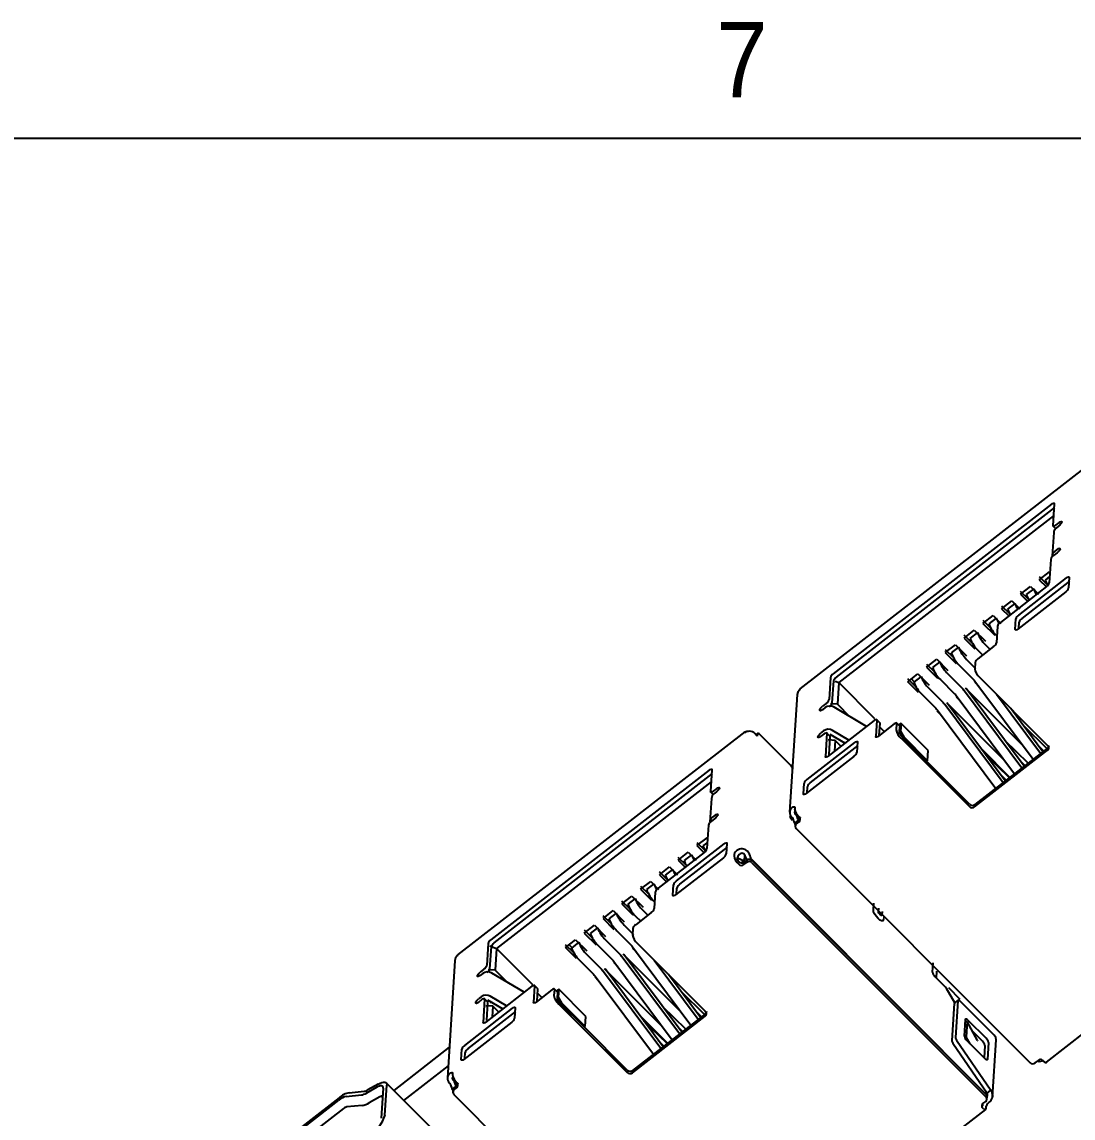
# Model space of a CAD drawing. Header units: millimetres. Extents: x 2 to 1109, y 2 to 430.
# Drawn here: x 424.87 to 467.39, y 385.83 to 430.15 of the extents above; entities that cross this region are included whole.
import ezdxf

# ---------------------------------------------------------------- set-up
doc = ezdxf.new("R2010")
doc.units = ezdxf.units.MM
doc.header["$LTSCALE"] = 0.5
for name, color, linetype in [('几何体', 7, 'Continuous'), ('注释', 2, 'Continuous'), ('草图直线', 1, 'Continuous')]:
    doc.layers.add(name, color=color, linetype=linetype)
doc.styles.add('SLDTEXTSTYLE0', font='GOTHIC.TTF', dxfattribs={"width": 0.913})

msp = doc.modelspace()

# ---------------------------------------------------------------- linework, layer by layer
at = {"layer": '几何体'}
for p, q in [((467.959, 412.198), (456.341, 403.18)), ((466.523, 410.647), (457.69, 403.791)), ((457.824, 403.657), (466.657, 410.514)), ((466.631, 410.663), (466.575, 409.779)), ((466.6, 410.175), (457.916, 403.434)), ((466.56, 409.782), (466.695, 409.647)), ((466.828, 409.908), (466.683, 409.795)), ((466.819, 409.766), (466.71, 409.682)), ((466.611, 409.501), (466.552, 408.56)), ((466.751, 408.684), (466.606, 408.572)), ((466.76, 408.826), (466.652, 408.742)), ((466.49, 408.414), (466.431, 407.473)), ((466.024, 407.596), (466.433, 407.914)), ((466.314, 407.316), (464.453, 405.871)), ((465.194, 406.164), (467.13, 407.667)), ((465.264, 407.006), (465.674, 407.324)), ((465.327, 406.031), (467.263, 407.534)), ((465.674, 407.324), (465.994, 407.004)), ((466.024, 407.596), (466.312, 407.308)), ((466.355, 407.393), (466.031, 407.708)), ((466.446, 407.725), (466.262, 407.581)), ((467.237, 407.683), (467.211, 407.26)), ((467.095, 407.103), (465.158, 405.6)), ((465.264, 407.006), (465.549, 406.722)), ((465.595, 406.803), (465.271, 407.119)), ((465.8, 407.223), (465.502, 406.992)), ((464.504, 406.417), (464.914, 406.735)), ((464.504, 406.417), (464.789, 406.132)), ((464.835, 406.214), (464.512, 406.529)), ((465.04, 406.633), (464.742, 406.402)), ((464.914, 406.735), (465.234, 406.415)), ((463.745, 405.827), (464.154, 406.145)), ((464.28, 406.044), (463.983, 405.812)), ((464.154, 406.145), (464.474, 405.825)), ((465.051, 405.583), (465.077, 406.007)), ((462.985, 405.237), (463.395, 405.555)), ((463.395, 405.555), (463.847, 405.103)), ((463.745, 405.827), (464.223, 405.349)), ((464.076, 405.624), (463.752, 405.939)), ((464.336, 405.714), (464.294, 405.045)), ((465.195, 405.628), (465.211, 405.873)), ((462.985, 405.237), (463.425, 404.797)), ((463.316, 405.034), (462.992, 405.35)), ((463.521, 405.454), (463.223, 405.223)), ((462.225, 404.648), (462.635, 404.966)), ((462.225, 404.648), (462.666, 404.207)), ((462.556, 404.445), (462.233, 404.76)), ((462.761, 404.864), (462.463, 404.633)), ((462.635, 404.966), (463.087, 404.513)), ((464.178, 404.888), (463.545, 404.397)), ((463.549, 404.733), (463.736, 404.545)), ((463.847, 404.964), (464.034, 404.776)), ((461.466, 404.058), (461.875, 404.376)), ((462.001, 404.275), (461.704, 404.043)), ((461.875, 404.376), (462.328, 403.924)), ((463.087, 404.375), (463.451, 404.01)), ((463.429, 404.24), (463.413, 403.99)), ((460.706, 403.468), (461.116, 403.786)), ((461.116, 403.786), (461.568, 403.334)), ((461.466, 404.058), (461.906, 403.618)), ((461.797, 403.855), (461.473, 404.17)), ((462.327, 403.785), (462.894, 403.218)), ((462.789, 404.143), (463.356, 403.577)), ((457.574, 403.634), (457.519, 402.749)), ((457.652, 402.616), (457.708, 403.5)), ((457.769, 403.494), (457.916, 403.434)), ((457.916, 403.434), (457.861, 402.559)), ((457.916, 403.434), (459.362, 401.989)), ((461.146, 403.028), (460.706, 403.468)), ((461.037, 403.265), (460.713, 403.581)), ((460.966, 403.471), (460.854, 403.583)), ((461.242, 403.685), (460.944, 403.454)), ((462.029, 403.554), (462.596, 402.987)), ((463.42, 403.453), (463.565, 403.308)), ((463.423, 403.499), (465.782, 400.336)), ((463.605, 403.649), (466.371, 400.882)), ((456.225, 402.95), (455.927, 398.198)), ((456.325, 403.143), (456.324, 403.131)), ((456.342, 403.178), (456.325, 403.143)), ((461.27, 402.964), (461.836, 402.397)), ((461.568, 403.195), (462.134, 402.629)), ((462.66, 402.864), (462.805, 402.719)), ((462.663, 402.909), (465.022, 399.747)), ((465.32, 399.978), (462.961, 403.14)), ((463.033, 403.219), (465.39, 400.861)), ((465.412, 400.05), (463.065, 403.196)), ((466.079, 400.568), (464.299, 402.954)), ((457.357, 402.422), (457.249, 402.338)), ((457.403, 402.592), (457.257, 402.479)), ((457.861, 402.559), (457.579, 402.577)), ((459.035, 401.666), (457.721, 402.442)), ((457.861, 402.559), (458.35, 402.07)), ((464.56, 399.388), (462.201, 402.551)), ((462.273, 402.629), (464.63, 400.272)), ((464.652, 399.46), (462.306, 402.606)), ((462.046, 402.129), (461.9, 402.274)), ((461.903, 402.319), (464.262, 399.157)), ((466.172, 400.639), (464.873, 402.381)), ((459.343, 401.905), (457.481, 400.46)), ((459.451, 401.921), (459.409, 401.253)), ((459.599, 401.784), (459.424, 401.959)), ((460.149, 401.761), (459.516, 401.269)), ((459.553, 401.298), (459.584, 401.788)), ((459.75, 401.451), (459.561, 401.64)), ((460.405, 401.64), (460.23, 401.815)), ((460.256, 401.777), (460.241, 401.527)), ((460.434, 401.785), (460.336, 401.709)), ((460.377, 401.441), (460.39, 401.643)), ((460.434, 401.785), (460.414, 401.47)), ((461.534, 400.685), (460.434, 401.785)), ((466.335, 400.766), (465.395, 401.681)), ((454.111, 401.448), (442.492, 392.43)), ((454.095, 401.411), (454.094, 401.4)), ((454.617, 401.273), (454.517, 401.373)), ((454.653, 401.39), (454.567, 401.323)), ((454.622, 401.355), (454.617, 401.273)), ((455.96, 400.093), (454.727, 401.326)), ((457.326, 401.368), (457.181, 401.256)), ((457.297, 401.48), (457.19, 401.397)), ((457.433, 401.385), (457.374, 400.444)), ((457.582, 401.248), (457.407, 401.423)), ((457.77, 401.1), (457.487, 401.118)), ((457.521, 400.519), (457.567, 401.251)), ((457.553, 401.354), (458.167, 400.992)), ((457.712, 401.227), (457.63, 401.309)), ((458.321, 401.111), (457.664, 401.5)), ((457.77, 401.1), (457.742, 400.662)), ((458.004, 400.866), (457.77, 401.1)), ((460.374, 401.394), (460.377, 401.441)), ((460.377, 401.441), (460.414, 401.47)), ((460.414, 401.47), (460.542, 401.243)), ((460.432, 401.186), (463.199, 398.42)), ((460.504, 401.214), (460.438, 401.28)), ((460.542, 401.243), (460.504, 401.214)), ((461.471, 400.247), (460.504, 401.214)), ((460.542, 401.243), (461.508, 400.276)), ((465.575, 400.176), (464.635, 401.091)), ((456.629, 399.516), (458.565, 401.019)), ((456.762, 399.383), (458.698, 400.886)), ((458.672, 401.035), (458.646, 400.612)), ((461.508, 400.276), (461.534, 400.685)), ((463.41, 398.406), (466.36, 400.696)), ((466.365, 400.79), (463.416, 398.5)), ((464.835, 399.602), (463.699, 400.738)), ((465.99, 400.883), (466.207, 400.666)), ((458.53, 400.454), (456.593, 398.951)), ((461.471, 400.247), (461.508, 400.276)), ((463.204, 398.514), (461.471, 400.247)), ((464.815, 399.586), (463.876, 400.501)), ((465.23, 400.294), (465.447, 400.077)), ((452.675, 399.897), (443.842, 393.041)), ((443.975, 392.908), (452.808, 399.764)), ((452.782, 399.914), (452.726, 399.029)), ((452.751, 399.425), (444.067, 392.684)), ((456.486, 398.935), (456.513, 399.359)), ((464.687, 399.487), (464.471, 399.704)), ((452.711, 399.033), (452.846, 398.898)), ((452.979, 399.158), (452.834, 399.045)), ((452.97, 399.017), (452.861, 398.932)), ((456.631, 398.98), (456.646, 399.225)), ((452.762, 398.751), (452.703, 397.81)), ((452.911, 398.076), (452.804, 397.992)), ((456.133, 398.395), (456.13, 398.336)), ((456.253, 398.045), (456.244, 397.907)), ((456.244, 397.907), (456.362, 397.998)), ((452.641, 397.665), (452.582, 396.724)), ((452.902, 397.935), (452.757, 397.822)), ((456.098, 397.835), (456.097, 397.823)), ((456.157, 397.74), (456.149, 397.616)), ((456.197, 397.722), (456.309, 397.808)), ((456.278, 397.874), (456.203, 397.816)), ((456.244, 397.907), (456.278, 397.874)), ((456.247, 397.951), (456.246, 397.939)), ((456.278, 397.874), (456.315, 397.903)), ((452.175, 396.846), (452.585, 397.164)), ((456.186, 397.535), (465.652, 388.068)), ((451.345, 395.414), (453.281, 396.918)), ((451.478, 395.281), (453.415, 396.784)), ((452.175, 396.846), (452.46, 396.562)), ((452.506, 396.643), (452.182, 396.959)), ((452.598, 396.975), (452.413, 396.832)), ((453.389, 396.934), (453.362, 396.51)), ((452.466, 396.566), (450.604, 395.121)), ((453.246, 396.353), (451.309, 394.85)), ((451.415, 396.257), (451.825, 396.575)), ((451.415, 396.257), (451.7, 395.972)), ((451.746, 396.054), (451.422, 396.369)), ((451.951, 396.473), (451.653, 396.242)), ((451.825, 396.575), (452.145, 396.255)), ((453.68, 396.49), (453.676, 396.432)), ((453.809, 396.298), (453.812, 396.345)), ((453.812, 396.345), (453.813, 396.357)), ((453.812, 396.345), (454.089, 396.234)), ((453.971, 396.142), (454.089, 396.234)), ((454.103, 396.467), (454.089, 396.234)), ((454.089, 396.234), (454.122, 396.2)), ((454.196, 396.258), (454.122, 396.2)), ((454.166, 396.335), (454.165, 396.323)), ((454.315, 396.451), (454.314, 396.439)), ((463.875, 386.778), (454.408, 396.245)), ((462.076, 388.602), (454.41, 396.268)), ((450.656, 395.667), (451.065, 395.985)), ((450.987, 395.464), (450.663, 395.779)), ((451.191, 395.884), (450.893, 395.652)), ((451.065, 395.985), (451.385, 395.665)), ((454.079, 396.077), (454.19, 396.164)), ((454.085, 396.171), (454.122, 396.2)), ((454.402, 396.151), (463.869, 386.684)), ((449.896, 395.077), (450.306, 395.395)), ((450.306, 395.395), (450.626, 395.075)), ((450.656, 395.667), (450.94, 395.382)), ((449.896, 395.077), (450.336, 394.637)), ((450.227, 394.874), (449.903, 395.19)), ((450.432, 395.294), (450.134, 395.063)), ((450.488, 394.964), (450.446, 394.296)), ((451.202, 394.834), (451.229, 395.257)), ((451.347, 394.879), (451.362, 395.124)), ((449.136, 394.488), (449.546, 394.806)), ((449.136, 394.488), (449.577, 394.047)), ((449.467, 394.285), (449.143, 394.6)), ((449.672, 394.704), (449.374, 394.473)), ((449.546, 394.806), (449.998, 394.354)), ((459.313, 394.24), (459.33, 394.516)), ((448.377, 393.898), (448.786, 394.216)), ((448.708, 393.695), (448.384, 394.01)), ((448.912, 394.115), (448.614, 393.883)), ((448.786, 394.216), (449.238, 393.764)), ((450.33, 394.139), (449.697, 393.647)), ((449.998, 394.215), (450.186, 394.027)), ((459.52, 394.165), (459.53, 394.316)), ((459.663, 394.182), (459.654, 394.031)), ((447.617, 393.308), (448.027, 393.626)), ((448.027, 393.626), (448.479, 393.174)), ((448.377, 393.898), (448.817, 393.458)), ((449.238, 393.625), (449.614, 393.249)), ((449.7, 393.983), (449.888, 393.796)), ((459.744, 393.909), (459.748, 393.972)), ((447.617, 393.308), (448.095, 392.83)), ((447.948, 393.105), (447.624, 393.421)), ((448.153, 393.525), (447.855, 393.294)), ((448.94, 393.394), (449.507, 392.827)), ((449.58, 393.49), (449.565, 393.241)), ((443.726, 392.884), (443.67, 391.999)), ((443.791, 392.796), (444.067, 392.684)), ((443.803, 391.866), (443.859, 392.751)), ((444.067, 392.684), (444.012, 391.809)), ((444.067, 392.684), (445.526, 391.226)), ((446.857, 392.719), (447.267, 393.037)), ((447.298, 392.278), (446.857, 392.719)), ((447.188, 392.516), (446.864, 392.831)), ((447.117, 392.721), (447.005, 392.833)), ((447.393, 392.935), (447.095, 392.704)), ((447.267, 393.037), (447.719, 392.585)), ((448.181, 392.804), (448.747, 392.237)), ((448.478, 393.035), (449.045, 392.469)), ((449.571, 392.704), (449.716, 392.559)), ((449.574, 392.749), (451.933, 389.587)), ((449.756, 392.899), (452.523, 390.133)), ((442.476, 392.393), (442.475, 392.381)), ((442.493, 392.429), (442.476, 392.393)), ((447.719, 392.446), (448.285, 391.879)), ((451.471, 389.228), (449.112, 392.391)), ((449.184, 392.469), (451.541, 390.112)), ((451.563, 389.3), (449.217, 392.446)), ((442.376, 392.2), (442.078, 387.448)), ((443.554, 391.842), (443.409, 391.729)), ((444.012, 391.809), (443.73, 391.827)), ((444.012, 391.809), (444.501, 391.321)), ((447.421, 392.214), (447.988, 391.648)), ((450.711, 388.639), (448.353, 391.801)), ((448.424, 391.879), (450.782, 389.522)), ((450.804, 388.71), (448.457, 391.857)), ((448.811, 392.114), (448.956, 391.969)), ((448.814, 392.159), (451.173, 388.997)), ((452.231, 389.818), (450.45, 392.205)), ((461.705, 391.723), (461.729, 392.099)), ((443.509, 391.673), (443.4, 391.588)), ((445.186, 390.916), (443.873, 391.692)), ((448.197, 391.379), (448.052, 391.524)), ((448.055, 391.57), (450.413, 388.408)), ((452.323, 389.89), (451.024, 391.631)), ((462.234, 391.119), (461.801, 391.552)), ((461.867, 391.485), (461.885, 391.762)), ((445.495, 391.155), (443.633, 389.71)), ((445.602, 391.172), (445.56, 390.503)), ((445.751, 391.035), (445.576, 391.21)), ((446.3, 391.011), (445.667, 390.52)), ((445.705, 390.549), (445.735, 391.038)), ((445.901, 390.701), (445.712, 390.891)), ((446.556, 390.89), (446.381, 391.065)), ((446.408, 391.027), (446.392, 390.778)), ((446.585, 391.036), (446.487, 390.96)), ((446.528, 390.692), (446.541, 390.894)), ((446.585, 391.036), (446.566, 390.72)), ((447.685, 389.936), (446.585, 391.036)), ((452.486, 390.016), (451.546, 390.931)), ((462.278, 391.061), (462.234, 391.119)), ((462.604, 390.489), (462.278, 391.061)), ((462.822, 390.627), (462.36, 391.089)), ((443.477, 390.619), (443.332, 390.506)), ((443.449, 390.731), (443.341, 390.647)), ((443.584, 390.635), (443.525, 389.694)), ((443.733, 390.498), (443.558, 390.673)), ((443.672, 389.769), (443.718, 390.502)), ((443.704, 390.605), (444.318, 390.242)), ((443.863, 390.477), (443.781, 390.559)), ((444.472, 390.362), (443.815, 390.75)), ((446.525, 390.644), (446.528, 390.692)), ((446.528, 390.692), (446.566, 390.72)), ((446.566, 390.72), (446.693, 390.493)), ((446.656, 390.464), (446.589, 390.531)), ((446.693, 390.493), (446.656, 390.464)), ((447.622, 389.497), (446.656, 390.464)), ((446.693, 390.493), (447.66, 389.526)), ((462.582, 390.458), (462.489, 388.969)), ((462.762, 390.608), (462.567, 390.456)), ((462.731, 390.573), (462.638, 389.084)), ((464.202, 389.177), (462.836, 390.544)), ((442.78, 388.766), (444.716, 390.269)), ((442.913, 388.633), (444.85, 390.136)), ((443.921, 390.351), (443.639, 390.369)), ((443.921, 390.351), (443.893, 389.912)), ((444.156, 390.116), (443.921, 390.351)), ((444.824, 390.285), (444.797, 389.862)), ((446.583, 390.437), (449.35, 387.67)), ((452.517, 390.04), (449.567, 387.751)), ((451.726, 389.427), (450.787, 390.341)), ((452.141, 390.134), (452.358, 389.917)), ((444.681, 389.705), (442.745, 388.202)), ((447.66, 389.526), (447.685, 389.936)), ((449.562, 387.657), (452.511, 389.946)), ((450.986, 388.852), (449.851, 389.988)), ((450.967, 388.837), (450.027, 389.752)), ((462.995, 389.134), (463.038, 389.817)), ((463.106, 389.726), (463.014, 389.688)), ((463.106, 389.726), (463.067, 389.115)), ((463.528, 388.965), (463.106, 389.726)), ((463.142, 389.787), (463.876, 389.054)), ((447.622, 389.497), (447.66, 389.526)), ((449.356, 387.764), (447.622, 389.497)), ((451.381, 389.544), (451.598, 389.327)), ((463.226, 388.829), (463.067, 389.115)), ((463.314, 389.351), (463.727, 388.938)), ((466.314, 388.082), (467.916, 389.325)), ((442.156, 388.694), (439.906, 386.948)), ((450.839, 388.737), (450.622, 388.954)), ((462.534, 388.86), (463.914, 386.84)), ((462.683, 388.975), (464.063, 386.956)), ((463.824, 388.231), (463.091, 388.964)), ((463.528, 388.965), (463.543, 388.945)), ((463.822, 388.768), (463.791, 388.264)), ((463.971, 388.883), (463.929, 388.201)), ((464.133, 386.676), (464.278, 388.985)), ((442.637, 388.186), (442.664, 388.609)), ((442.782, 388.231), (442.797, 388.476)), ((462.076, 388.602), (462.12, 388.544)), ((465.864, 388.055), (466.087, 388.229)), ((466.087, 388.229), (466.154, 388.162)), ((442.109, 387.941), (440.309, 386.545)), ((442.285, 387.645), (442.281, 387.587)), ((438.102, 386.855), (438.714, 386.91)), ((439.226, 387.072), (438.803, 386.836)), ((439.282, 387.2), (438.859, 386.963)), ((439.482, 387.039), (439.406, 385.828)), ((439.482, 387.039), (439.459, 386.665)), ((439.555, 385.943), (439.631, 387.155)), ((441.43, 385.425), (439.603, 387.251)), ((442.249, 387.085), (442.249, 387.074)), ((442.308, 386.99), (442.301, 386.867)), ((442.349, 386.972), (442.46, 387.059)), ((442.429, 387.124), (442.354, 387.066)), ((442.404, 387.295), (442.396, 387.157)), ((442.396, 387.157), (442.513, 387.249)), ((442.396, 387.157), (442.429, 387.124)), ((442.398, 387.201), (442.398, 387.189)), ((442.429, 387.124), (442.466, 387.153)), ((463.876, 386.801), (463.883, 386.916)), ((463.914, 386.84), (464.063, 386.956)), ((434.105, 383.772), (437.691, 386.555)), ((437.697, 386.65), (434.111, 383.866)), ((437.988, 386.706), (438.6, 386.762)), ((439.343, 386.68), (438.919, 386.444)), ((442.337, 386.785), (451.804, 377.319)), ((463.745, 386.411), (463.857, 386.497)), ((463.903, 386.573), (463.911, 386.697)), ((463.997, 386.469), (464.034, 386.498)), ((434.296, 383.431), (437.883, 386.214)), ((438.629, 386.338), (438.017, 386.283)), ((462.259, 384.935), (463.861, 386.177)), ((463.713, 386.356), (463.707, 386.262)), ((463.741, 386.341), (463.745, 386.411)), ((463.874, 386.208), (463.881, 386.311))]:
    msp.add_line(p, q, dxfattribs=at)
at = {"layer": '几何体', "flags": 128}
for points in [[(466.523, 410.647), (466.565, 410.674), (466.6, 410.686), (466.624, 410.683), (466.631, 410.663)], [(466.828, 409.908), (466.87, 409.935), (466.905, 409.948), (466.928, 409.944), (466.935, 409.924), (466.925, 409.89), (466.899, 409.848), (466.862, 409.805), (466.819, 409.766)], [(466.683, 409.795), (466.641, 409.768), (466.606, 409.756), (466.583, 409.76), (466.575, 409.779)], [(466.76, 408.826), (466.802, 408.853), (466.838, 408.866), (466.86, 408.862), (466.867, 408.842), (466.857, 408.808), (466.831, 408.766), (466.794, 408.723), (466.751, 408.684)], [(466.262, 407.581), (466.314, 407.462), (466.355, 407.393)], [(467.13, 407.667), (467.171, 407.694), (467.206, 407.706), (467.23, 407.703), (467.237, 407.683)], [(465.502, 406.992), (465.554, 406.873), (465.614, 406.772)], [(465.8, 407.223), (465.852, 407.104), (465.911, 407.003)], [(464.742, 406.402), (464.794, 406.283), (464.854, 406.182)], [(465.04, 406.633), (465.092, 406.514), (465.152, 406.414)], [(464.28, 406.044), (464.333, 405.925), (464.397, 405.816)], [(465.158, 405.6), (465.117, 405.573), (465.082, 405.561), (465.058, 405.564), (465.051, 405.583)], [(463.356, 403.577), (463.39, 403.539), (463.423, 403.499)], [(456.324, 403.131), (456.254, 403.049), (456.225, 402.95)], [(462.596, 402.987), (462.63, 402.95), (462.663, 402.909)], [(462.894, 403.218), (462.928, 403.181), (462.961, 403.14)], [(457.249, 402.338), (457.206, 402.31), (457.171, 402.297), (457.148, 402.301), (457.141, 402.322), (457.151, 402.355), (457.177, 402.397), (457.214, 402.44), (457.257, 402.479)], [(462.134, 402.629), (462.169, 402.591), (462.201, 402.551)], [(461.836, 402.397), (461.871, 402.36), (461.903, 402.319)], [(459.343, 401.905), (459.385, 401.932), (459.42, 401.944), (459.443, 401.94), (459.451, 401.921)], [(460.256, 401.777), (460.249, 401.796), (460.225, 401.799), (460.19, 401.787), (460.149, 401.761)], [(454.095, 401.411), (454.113, 401.45), (454.159, 401.453), (454.179, 401.443)], [(454.727, 401.326), (454.689, 401.357), (454.656, 401.374), (454.632, 401.374), (454.622, 401.355)], [(457.181, 401.256), (457.138, 401.228), (457.103, 401.215), (457.08, 401.219), (457.073, 401.24), (457.084, 401.273), (457.109, 401.315), (457.146, 401.358), (457.19, 401.397)], [(457.326, 401.368), (457.367, 401.395), (457.402, 401.407), (457.426, 401.404), (457.433, 401.385)], [(459.516, 401.269), (459.475, 401.243), (459.44, 401.231), (459.416, 401.234), (459.409, 401.253)], [(458.565, 401.019), (458.606, 401.046), (458.641, 401.058), (458.665, 401.055), (458.672, 401.035)], [(466.412, 400.881), (466.399, 400.83), (466.365, 400.79)], [(457.481, 400.46), (457.44, 400.433), (457.405, 400.421), (457.381, 400.424), (457.374, 400.444)], [(452.675, 399.897), (452.716, 399.924), (452.751, 399.936), (452.775, 399.933), (452.782, 399.914)], [(452.834, 399.045), (452.793, 399.019), (452.758, 399.007), (452.734, 399.01), (452.726, 399.029)], [(452.979, 399.158), (453.021, 399.186), (453.057, 399.199), (453.079, 399.195), (453.086, 399.174), (453.076, 399.141), (453.05, 399.099), (453.013, 399.055), (452.97, 399.017)], [(456.593, 398.951), (456.552, 398.925), (456.517, 398.913), (456.493, 398.916), (456.486, 398.935)], [(452.911, 398.076), (452.954, 398.104), (452.989, 398.117), (453.012, 398.112), (453.018, 398.092), (453.008, 398.058), (452.983, 398.017), (452.945, 397.973), (452.902, 397.935)], [(456.026, 398.379), (456.067, 398.405), (456.102, 398.418), (456.126, 398.415), (456.133, 398.395)], [(452.413, 396.832), (452.465, 396.713), (452.506, 396.643)], [(453.281, 396.918), (453.322, 396.944), (453.358, 396.956), (453.381, 396.953), (453.389, 396.934)], [(451.653, 396.242), (451.705, 396.123), (451.765, 396.022)], [(451.951, 396.473), (452.003, 396.354), (452.063, 396.254)], [(454.165, 396.323), (454.171, 396.289), (454.189, 396.252)], [(451.191, 395.884), (451.243, 395.765), (451.303, 395.664)], [(453.873, 396.185), (453.916, 396.156), (453.971, 396.142)], [(450.893, 395.652), (450.946, 395.533), (450.987, 395.464)], [(450.432, 395.294), (450.484, 395.175), (450.548, 395.067)], [(451.309, 394.85), (451.268, 394.823), (451.233, 394.811), (451.209, 394.814), (451.202, 394.834)], [(459.713, 393.84), (459.694, 393.801), (459.648, 393.799), (459.581, 393.833), (459.504, 393.899), (459.428, 393.986), (459.365, 394.082), (459.324, 394.171), (459.313, 394.24)], [(459.654, 394.031), (459.648, 394.018), (459.632, 394.018), (459.61, 394.029), (459.584, 394.051), (459.559, 394.08), (459.538, 394.112), (459.524, 394.142), (459.52, 394.165)], [(459.713, 393.84), (459.736, 393.867), (459.746, 393.9)], [(449.507, 392.827), (449.541, 392.79), (449.574, 392.749)], [(442.475, 392.381), (442.405, 392.3), (442.376, 392.2)], [(448.747, 392.237), (448.782, 392.2), (448.814, 392.159)], [(449.045, 392.469), (449.08, 392.431), (449.112, 392.391)], [(448.285, 391.879), (448.32, 391.842), (448.353, 391.801)], [(443.4, 391.588), (443.357, 391.56), (443.322, 391.548), (443.299, 391.552), (443.293, 391.572), (443.303, 391.606), (443.328, 391.647), (443.366, 391.691), (443.409, 391.729)], [(447.988, 391.648), (448.022, 391.61), (448.055, 391.57)], [(445.495, 391.155), (445.536, 391.182), (445.571, 391.194), (445.595, 391.191), (445.602, 391.172)], [(446.408, 391.027), (446.4, 391.046), (446.376, 391.05), (446.342, 391.038), (446.3, 391.011)], [(443.332, 390.506), (443.29, 390.478), (443.254, 390.465), (443.231, 390.47), (443.225, 390.49), (443.235, 390.524), (443.261, 390.565), (443.298, 390.609), (443.341, 390.647)], [(443.477, 390.619), (443.518, 390.646), (443.553, 390.658), (443.577, 390.654), (443.584, 390.635)], [(445.667, 390.52), (445.626, 390.493), (445.591, 390.481), (445.567, 390.484), (445.56, 390.503)], [(462.731, 390.573), (462.741, 390.592), (462.765, 390.592), (462.798, 390.575), (462.836, 390.544)], [(444.716, 390.269), (444.757, 390.296), (444.793, 390.308), (444.816, 390.305), (444.824, 390.285)], [(452.564, 390.131), (452.55, 390.08), (452.517, 390.04)], [(443.633, 389.71), (443.592, 389.684), (443.556, 389.671), (443.533, 389.675), (443.525, 389.694)], [(463.038, 389.817), (463.048, 389.835), (463.072, 389.835), (463.105, 389.819), (463.142, 389.787)], [(464.278, 388.985), (464.262, 389.088), (464.202, 389.177)], [(463.929, 388.201), (463.919, 388.183), (463.895, 388.183), (463.862, 388.199), (463.824, 388.231)], [(442.745, 388.202), (442.703, 388.175), (442.668, 388.163), (442.644, 388.166), (442.637, 388.186)], [(466.154, 388.162), (466.218, 388.107), (466.274, 388.079), (466.312, 388.081), (466.313, 388.083)], [(442.177, 387.629), (442.218, 387.656), (442.254, 387.668), (442.277, 387.665), (442.285, 387.645)], [(439.482, 387.039), (439.48, 387.075), (439.468, 387.102), (439.447, 387.121), (439.417, 387.13), (439.379, 387.129), (439.334, 387.119), (439.283, 387.1), (439.226, 387.072)], [(439.282, 387.2), (439.359, 387.238), (439.429, 387.264), (439.491, 387.278), (439.542, 387.279), (439.583, 387.266), (439.612, 387.241), (439.628, 387.203), (439.631, 387.155)], [(439.459, 386.665), (439.458, 386.682), (439.452, 386.694), (439.443, 386.703), (439.429, 386.707), (439.412, 386.707), (439.391, 386.702), (439.368, 386.693), (439.343, 386.68)], [(463.91, 386.682), (463.903, 386.734), (463.875, 386.778)], [(463.772, 386.198), (463.738, 386.225), (463.707, 386.263)], [(463.741, 386.341), (463.739, 386.336), (463.735, 386.334), (463.729, 386.335), (463.72, 386.339)], [(463.772, 386.198), (463.812, 386.177), (463.844, 386.171), (463.865, 386.182), (463.874, 386.209)]]:
    msp.add_lwpolyline(points, dxfattribs=at)
at = {"layer": '几何体'}
for centre, radius, start, end in [((466.828, 409.504), 0.214, 123.504, 180.7064), ((466.769, 408.563), 0.214, 123.504, 180.7064), ((466.783, 408.319), 0.309, 125.0997, 162.0158), ((466.137, 407.569), 0.309, 305.1046, 342.0098), ((466.917, 407.355), 0.309, 305.1054, 342.009), ((465.371, 405.911), 0.309, 125.1054, 162.009), ((465.505, 405.778), 0.309, 125.1021, 162.0123), ((465.299, 406.335), 1.417, 201.6503, 225.6108), ((464.63, 405.618), 0.309, 125.0991, 162.0154), ((464.54, 405.746), 1.417, 201.6503, 225.6108), ((464.838, 405.977), 1.417, 201.6503, 225.6108), ((463.78, 405.156), 1.417, 201.6503, 225.6108), ((464.078, 405.387), 1.417, 201.6503, 225.6108), ((464.001, 405.141), 0.309, 305.1046, 342.0098), ((463.318, 404.797), 1.417, 201.6503, 225.6108), ((463.723, 404.144), 0.309, 125.0989, 162.0145), ((457.868, 403.538), 0.309, 125.1058, 162.0108), ((463.02, 404.566), 1.417, 201.6503, 225.6108), ((463.995, 404.092), 0.591, 189.934, 228.5905), ((458.001, 403.405), 0.309, 125.0899, 162.0267), ((462.261, 403.977), 1.417, 201.6503, 225.6108), ((462.559, 404.208), 1.417, 201.6503, 225.6108), ((457.554, 402.16), 0.328, 59.2712, 126.7936), ((457.225, 402.844), 0.309, 305.0997, 342.0158), ((457.358, 402.711), 0.309, 305.1156, 341.9999), ((457.495, 401.219), 0.328, 59.2712, 126.7936), ((460.822, 401.629), 0.591, 189.934, 228.5905), ((454.29, 401.137), 0.328, 46.063, 126.7574), ((460.576, 401.433), 0.206, 190.8094, 227.7147), ((466.282, 400.794), 0.126, 308.3052, 44.5172), ((458.352, 400.707), 0.309, 305.1054, 342.009), ((455.752, 399.864), 0.309, 10.8085, 47.7134), ((456.806, 399.263), 0.309, 125.1054, 162.009), ((456.94, 399.13), 0.309, 125.1021, 162.0123), ((452.98, 398.754), 0.214, 123.504, 180.7064), ((463.319, 398.639), 0.17, 227.6765, 305.1403), ((452.921, 397.813), 0.214, 123.504, 180.7064), ((456.171, 398.182), 0.244, 126.4022, 226.4168), ((456.241, 398.098), 0.309, 190.8029, 227.719), ((455.794, 397.777), 0.309, 10.825, 47.7028), ((456.211, 398.18), 0.0838, 128.308, 224.5113), ((456.711, 398.438), 0.591, 189.934, 228.5905), ((455.944, 397.893), 0.309, 10.8025, 47.7189), ((456.231, 397.907), 0.126, 308.3135, 44.5186), ((456.241, 397.999), 0.122, 307.6709, 359.8278), ((463.313, 398.545), 0.17, 227.6765, 305.1403), ((452.935, 397.569), 0.309, 125.0997, 162.0158), ((456.401, 397.881), 0.309, 190.793, 227.7299), ((456.275, 397.623), 0.126, 128.3, 224.513), ((456.261, 397.728), 0.105, 123.4836, 181.7336), ((452.288, 396.819), 0.309, 305.1046, 342.0098), ((453.992, 396.385), 0.328, 46.063, 126.7574), ((453.068, 396.606), 0.309, 305.1054, 342.009), ((454.258, 396.534), 0.591, 189.934, 228.5905), ((453.973, 396.395), 0.309, 125.1059, 162.0038), ((454.011, 396.337), 0.206, 190.8065, 227.7119), ((454.106, 396.262), 0.309, 125.0897, 162.0259), ((453.994, 396.422), 0.113, 47.6812, 125.138), ((453.862, 396.277), 0.309, 10.8184, 47.7028), ((454.294, 396.119), 0.17, 47.679, 125.1427), ((454.011, 396.393), 0.309, 10.8093, 47.7192), ((454.617, 396.497), 0.309, 190.809, 227.714), ((453.981, 396.216), 0.17, 227.6755, 305.1337), ((453.992, 396.297), 0.156, 262.2907, 306.5077), ((454.288, 396.025), 0.17, 47.6798, 125.1444), ((451.522, 395.162), 0.309, 125.1054, 162.009), ((451.451, 395.586), 1.417, 201.6503, 225.6108), ((450.781, 394.869), 0.309, 125.0991, 162.0154), ((451.656, 395.028), 0.309, 125.1021, 162.0123), ((450.691, 394.996), 1.417, 201.6503, 225.6108), ((450.989, 395.227), 1.417, 201.6503, 225.6108), ((450.229, 394.637), 1.417, 201.6503, 225.6108), ((450.152, 394.391), 0.309, 305.1046, 342.0098), ((449.931, 394.406), 1.417, 201.6503, 225.6108), ((449.874, 393.395), 0.309, 125.0989, 162.0145), ((449.172, 393.817), 1.417, 201.6503, 225.6108), ((449.47, 394.048), 1.417, 201.6503, 225.6108), ((450.146, 393.342), 0.591, 189.934, 228.5905), ((444.019, 392.788), 0.309, 125.1058, 162.0108), ((444.152, 392.655), 0.309, 125.0899, 162.0267), ((448.412, 393.227), 1.417, 201.6503, 225.6108), ((448.71, 393.458), 1.417, 201.6503, 225.6108), ((443.376, 392.095), 0.309, 305.0997, 342.0158), ((443.509, 391.962), 0.309, 305.1156, 341.9999), ((443.705, 391.41), 0.328, 59.2712, 126.7936), ((462.009, 391.78), 0.309, 190.8034, 227.7196), ((443.646, 390.469), 0.328, 59.2712, 126.7936), ((446.974, 390.88), 0.591, 189.934, 228.5905), ((446.728, 390.683), 0.206, 190.8094, 227.7147), ((452.433, 390.045), 0.126, 308.3052, 44.5172), ((444.503, 389.957), 0.309, 305.1054, 342.009), ((463.299, 389.192), 0.309, 190.8047, 227.7194), ((442.958, 388.514), 0.309, 125.1054, 162.009), ((462.703, 388.993), 0.216, 186.4514, 218.151), ((462.852, 389.109), 0.216, 186.4514, 218.151), ((463.519, 388.71), 0.309, 10.8206, 47.7035), ((463.668, 388.825), 0.309, 10.8047, 47.7194), ((443.091, 388.38), 0.309, 125.1021, 162.0123), ((465.766, 388.194), 0.17, 227.6789, 305.1428), ((466.05, 388.34), 0.22, 248.198, 309.6544), ((442.322, 387.433), 0.244, 126.4022, 226.4168), ((442.362, 387.43), 0.0838, 128.308, 224.5113), ((442.863, 387.689), 0.591, 189.934, 228.5905), ((442.095, 387.143), 0.309, 10.8025, 47.7189), ((449.464, 387.795), 0.17, 227.6765, 305.1403), ((449.47, 387.889), 0.17, 227.6765, 305.1403), ((438.654, 387.297), 0.391, 278.7409, 301.4504), ((441.946, 387.027), 0.309, 10.825, 47.7028), ((442.552, 387.131), 0.309, 190.793, 227.7299), ((442.426, 386.873), 0.126, 128.3, 224.513), ((442.412, 386.979), 0.105, 123.4836, 181.7336), ((442.382, 387.157), 0.126, 308.3135, 44.5186), ((442.392, 387.249), 0.122, 307.6709, 359.8278), ((463.807, 386.742), 0.334, 312.9471, 39.8721), ((438.13, 386.059), 0.662, 102.3377, 131.4479), ((438.295, 385.973), 0.903, 102.3377, 131.4479), ((438.517, 387.303), 0.548, 278.7409, 301.4505), ((463.779, 386.596), 0.126, 308.3012, 44.5136), ((464.174, 386.216), 0.309, 125.0891, 162.0254), ((463.674, 386.738), 0.261, 354.9425, 23.0018), ((438.082, 385.989), 0.301, 102.3377, 131.4479), ((438.51, 387.112), 0.783, 278.7409, 301.4505), ((463.82, 386.312), 0.124, 127.2288, 203.6008), ((463.731, 386.355), 0.0187, 176.1029, 234.3027), ((438.144, 386.378), 1.477, 304.2261, 342.8883)]:
    msp.add_arc(centre, radius, start, end, dxfattribs=at)
at = {"layer": '草图直线'}
msp.add_line((6.35, 425.45), (552.45, 425.45), dxfattribs=at)

# ---------------------------------------------------------------- texts
at = {"layer": '注释', "insert": (453.994, 430.146), "char_height": 3.048, "attachment_point": 2, "style": 'SLDTEXTSTYLE0'}
msp.add_mtext('7', dxfattribs=at)

doc.saveas('drawing.dxf')
